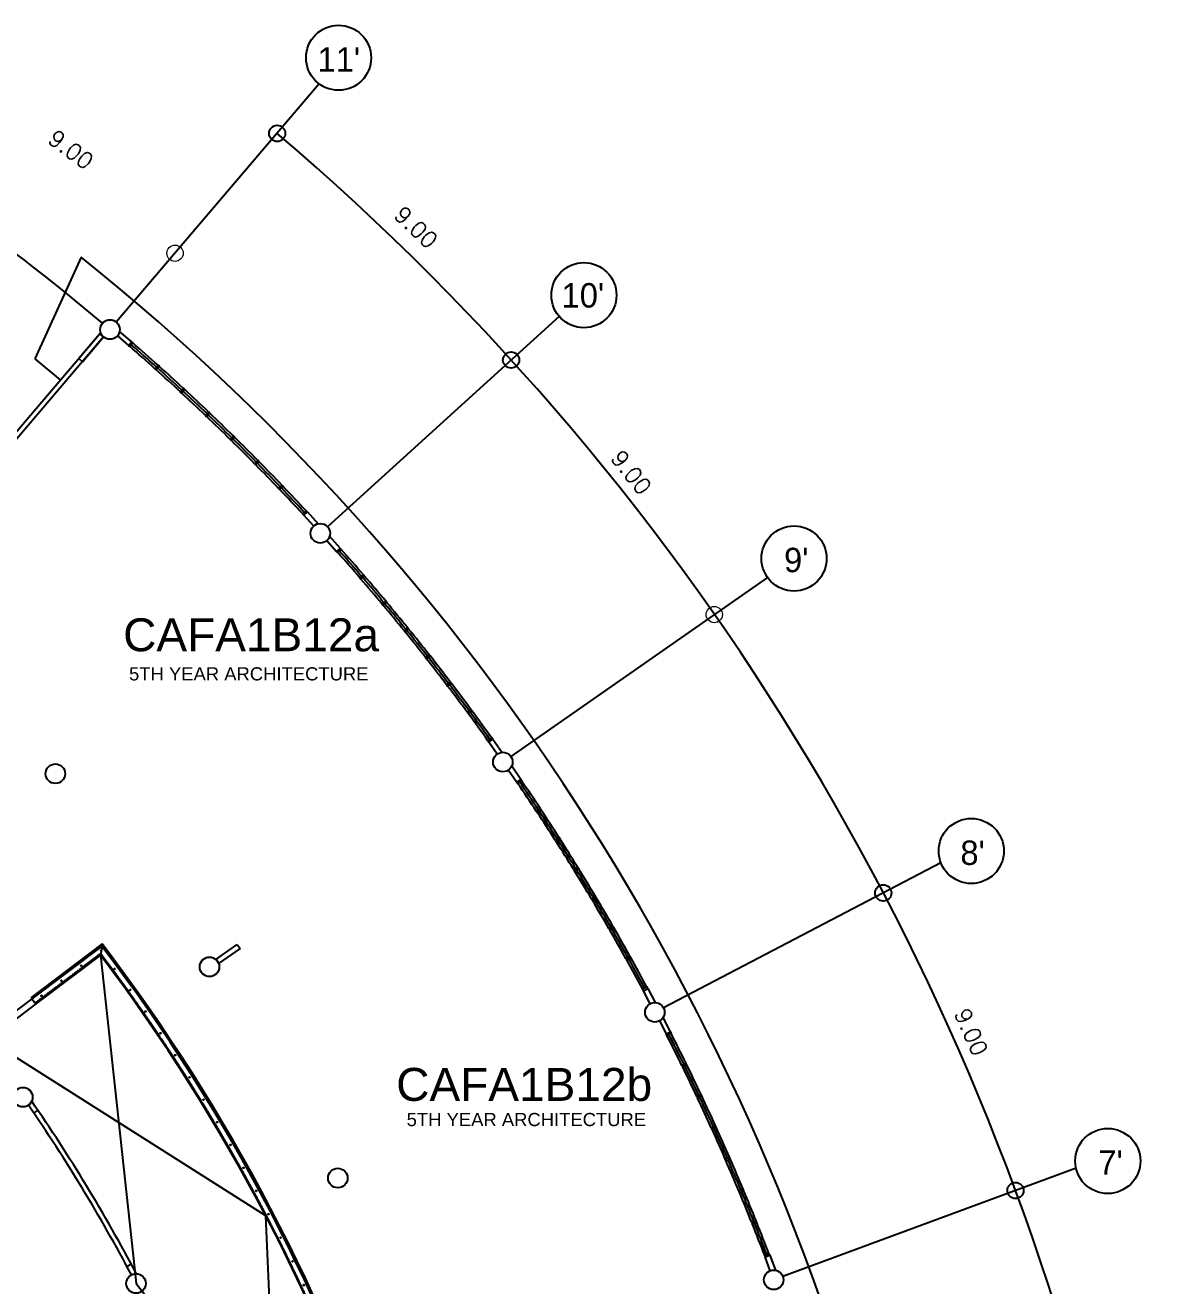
# Model space of a CAD drawing. Header units: millimetres. Extents: x -616979 to 2364082, y 43054 to 1637649.
# Drawn here: x 157810 to 193088, y 110192 to 148922 of the extents above; entities that cross this region are included whole.
import ezdxf

# ---------------------------------------------------------------- set-up
doc = ezdxf.new("R2010")
doc.units = ezdxf.units.MM
doc.linetypes.add('HIDDEN', pattern=[0.375, 0.25, -0.125])
for name, color, linetype in [('a-column', 7, 'Continuous'), ('a-line', 7, 'Continuous'), ('a-railing', 254, 'Continuous'), ('A-TEXT', 7, 'Continuous'), ('a-wall', 5, 'Continuous'), ('a-windows', 7, 'Continuous'), ('a_text', 255, 'Continuous'), ('dimension', 1, 'Continuous')]:
    doc.layers.add(name, color=color, linetype=linetype)
doc.styles.add('500scale@80cl', font='romans.shx', dxfattribs={"height": 1})
doc.styles.add('arial', font='arial.ttf')
doc.styles.add('Century Gothic', font='GOTHIC.TTF')
doc.styles.add('style1', font='arial.ttf')

msp = doc.modelspace()

# ---------------------------------------------------------------- linework, layer by layer
for p, q in [((166843.913, 147115.953), (160608.691, 139799.812)), ((174211.461, 139976.629), (167095.078, 133514.353)), ((180609.557, 131956.96), (172727.96, 126453.839)), ((185936.408, 123188.893), (177415.56, 118733.308)), ((190085.428, 113806.847), (181081.504, 110478.548))]:
    msp.add_line(p, q)
for centre, radius in [((167435.656, 147922.08), 1000), ((165549.585, 145597.245), 250), ((174970.245, 140627.971), 1000), ((172734.219, 138635.169), 250), ((181423.648, 132537.697), 1000), ((186868.701, 123550.598), 1000), ((184165.68, 122262.973), 250), ((191061.075, 114026.19), 1000), ((188226.256, 113119.604), 250)]:
    msp.add_circle(centre, radius)
for radius, start, end in [(70460.798, 49.80446887, 59.85829423), (78378.059, 336.37627845, 49.56052121)]:
    msp.add_arc((114710.091, 85944.366), radius, start, end)
at = {"layer": 'a-column'}
for centre in [(160414.098, 139571.484), (166872.985, 133312.674), (172481.985, 126282.094), (158736.602, 125924.152), (163470.709, 119990.204), (177149.711, 118594.294), (157737.962, 115987.462), (167410.363, 113501.55), (161214.433, 110261.673), (180800.113, 110374.532)]:
    msp.add_circle(centre, 300, dxfattribs=at)
at = {"layer": 'a-line', "color": 1}
for p, q in [((159527.476, 141796.925), (158102.456, 138670.573)), ((158102.456, 138670.573), (158889.147, 138013.424))]:
    msp.add_line(p, q, dxfattribs=at)
at = {"layer": 'a-line'}
for points in [[(160122.837, 120347.89), (161214.433, 110261.673), (170229.913, 98729.879), (167335.288, 85361.33)], [(171672.573, 84850.942), (165850.002, 97721.241), (165197.328, 112344.345), (156684.447, 117733.742)]]:
    msp.add_lwpolyline(points, dxfattribs=at)
at = {"layer": 'a-line', "color": 1}
msp.add_arc((114710.091, 85944.366), 71610.798, 334.68116398, 51.25563567, dxfattribs=at)
at = {"layer": 'a-railing'}
for p, q in [((160105.341, 139440.454), (159456.696, 138679.362)), ((160219.504, 139343.157), (160105.341, 139440.454)), ((159570.86, 138582.065), (160219.504, 139343.157)), ((159456.696, 138679.362), (159570.86, 138582.065)), ((160171.01, 120697.407), (157978.757, 119043.422)), ((160161.444, 120627.556), (158010.79, 119004.955)), ((160171.01, 120697.407), (160130.118, 120400.359))]:
    msp.add_line(p, q, dxfattribs=at)
at = {"layer": 'a-railing', "linetype": 'HIDDEN'}
msp.add_line((160130.118, 120400.359), (158114.896, 118879.939), dxfattribs=at)
at = {"layer": 'a-railing', "color": 5}
msp.add_line((158010.79, 119004.955), (158138.921, 118851.089), dxfattribs=at)
at = {"layer": 'a-railing'}
for centre in [(160142.149, 120487.72), (159530.916, 120026.564), (160558.957, 119932.688), (158919.619, 119565.36), (161036.698, 119278.583), (158308.321, 119104.155), (161505.107, 118617.765), (161964.089, 117950.368), (162413.554, 117276.525), (162853.41, 116596.371), (163283.569, 115910.043), (163703.945, 115217.68), (164114.452, 114519.42), (164515.008, 113815.405), (164905.533, 113105.776), (165285.948, 112390.676), (165656.171, 111670.256), (166016.138, 110944.648), (166365.77, 110214.005)]:
    msp.add_circle(centre, 12.5, dxfattribs=at)
for centre, radius, start, end in [((114428.838, 85860.172), 57447.735, 358.98028084, 37.24325319), ((114429.266, 85860.167), 57497.307, 358.97780862, 37.29315803)]:
    msp.add_arc(centre, radius, start, end, dxfattribs=at)
at = {"layer": 'a-railing', "linetype": 'HIDDEN'}
msp.add_arc((114427.433, 85860.187), 57286.638, 358.9883451, 37.0804588, dxfattribs=at)
at = {"layer": 'a-wall'}
for p, q in [((160131.411, 139471.044), (153339.533, 131501.746)), ((161080.823, 139195.094), (160709.031, 139516.582)), ((160219.504, 139343.157), (153479.768, 131435.039)), ((160642.011, 139376.405), (160982.425, 139082.097)), ((166670.833, 133534.337), (166365.892, 133865.262)), ((166475.807, 133967.229), (166808.832, 133605.734)), ((167074.191, 133090.152), (167374.654, 132755.156)), ((167486.332, 132854.421), (167158.522, 133220.649)), ((172309.716, 126527.703), (172049.272, 126894.675)), ((172171.422, 126981.912), (172455.686, 126580.939)), ((172653.206, 126035.754), (172908.292, 125665.037)), ((173031.962, 125749.443), (172753.473, 126154.446)), ((163665.937, 120217.99), (164321.869, 120675.978)), ((164407.742, 120552.99), (163751.81, 120095.002)), ((164321.869, 120675.978), (164407.742, 120552.99)), ((176930.823, 119327.973), (177161.694, 118894.055)), ((177010.133, 118859.846), (176798.646, 119257.056)), ((177288.158, 118328.151), (177494.035, 117928.007)), ((177627.357, 117995.925), (177402.728, 118433.103)), ((180695.498, 110655.7), (180536.102, 111076.524)), ((180676.467, 111130.115), (180850.183, 110670.324))]:
    msp.add_line(p, q, dxfattribs=at)
at = {"layer": 'a-wall', "color": 5}
for p, q in [((160122.837, 120347.89), (158138.921, 118851.089)), ((158010.79, 119004.955), (156554.315, 117906.091)), ((158138.921, 118851.089), (156674.771, 117746.434))]:
    msp.add_line(p, q, dxfattribs=at)
msp.add_arc((114710.091, 85944.366), 56972.976, 358.9003126, 37.1466291, dxfattribs=at)
at = {"layer": 'a-wall', "color": 7}
for radius, start, end in [(52628.427, 27.8885013, 34.6404198), (52478.427, 27.9327879, 34.5961332)]:
    msp.add_arc((114710.091, 85944.366), radius, start, end, dxfattribs=at)
at = {"layer": 'a-windows', "linetype": 'ByBlock'}
for p, q in [((162694.317, 137745.899), (162675.974, 137762.885)), ((163448.014, 137037.412), (163344.481, 136928.875)), ((163344.481, 136928.875), (163380.645, 136894.348)), ((163380.645, 136894.348), (163484.26, 137002.815)), ((163466.102, 137020.154), (163448.014, 137037.412)), ((163484.26, 137002.815), (163466.099, 137020.151)), ((164209.085, 136300.44), (164103.935, 136193.468)), ((164103.935, 136193.468), (164139.578, 136158.404)), ((164139.578, 136158.404), (164244.807, 136265.303)), ((164226.912, 136282.912), (164209.085, 136300.44)), ((164244.807, 136265.303), (164226.909, 136282.909)), ((164959.014, 135552.132), (164852.27, 135446.75)), ((164852.27, 135446.75), (164887.383, 135411.154)), ((164887.383, 135411.154), (164994.204, 135516.463)), ((164976.575, 135534.339), (164959.014, 135552.132)), ((164994.204, 135516.463), (164976.575, 135534.339)), ((165697.628, 134792.654), (165589.317, 134688.888)), ((165714.923, 134774.602), (165697.628, 134792.654)), ((165589.317, 134688.888), (165623.89, 134652.767)), ((165623.89, 134652.767), (165732.282, 134756.463)), ((165732.282, 134756.463), (165714.92, 134774.599)), ((166441.784, 134003.869), (166331.894, 133901.779)), ((166331.894, 133901.779), (166365.892, 133865.262)), ((166365.892, 133865.262), (166475.807, 133967.229)), ((166475.807, 133967.229), (166441.784, 134003.869)), ((167374.654, 132755.156), (167486.332, 132854.421)), ((167486.332, 132854.421), (167519.529, 132817.032)), ((167407.352, 132717.465), (167374.205, 132754.757)), ((167519.529, 132817.032), (167407.352, 132717.465)), ((168200.512, 132038.395), (168086.882, 131940.477)), ((168086.882, 131940.477), (168119.508, 131902.588)), ((168119.508, 131902.588), (168233.208, 132000.426)), ((168216.829, 132019.454), (168200.512, 132038.395)), ((168233.208, 132000.426), (168216.826, 132019.451)), ((168886.048, 131230.683), (168770.961, 131134.48)), ((168770.961, 131134.48), (168803.015, 131096.107)), ((168803.015, 131096.107), (168918.17, 131192.227)), ((168902.078, 131211.499), (168886.048, 131230.683)), ((168918.17, 131192.227), (168902.075, 131211.496)), ((169559.383, 130412.773), (169442.87, 130318.311)), ((169442.87, 130318.311), (169474.345, 130279.461)), ((169474.345, 130279.461), (169590.929, 130373.843)), ((169575.128, 130393.354), (169559.383, 130412.773)), ((169590.929, 130373.843), (169575.125, 130393.351)), ((170220.379, 129584.859), (170102.458, 129492.153)), ((170102.458, 129492.153), (170133.346, 129452.834)), ((170133.346, 129452.834), (170251.334, 129545.457)), ((170235.827, 129565.203), (170220.379, 129584.859)), ((170251.334, 129545.457), (170235.827, 129565.203)), ((170868.871, 128747.114), (170749.577, 128656.192)), ((170749.577, 128656.192), (170779.867, 128616.411)), ((170779.867, 128616.411), (170899.236, 128707.256)), ((170884.027, 128727.232), (170868.871, 128747.114)), ((170899.236, 128707.256), (170884.024, 128727.23)), ((171504.73, 127899.741), (171384.081, 127810.616)), ((171413.777, 127770.389), (171534.489, 127859.429)), ((171519.582, 127879.631), (171504.73, 127899.741)), ((171534.489, 127859.429), (171519.579, 127879.629)), ((172142.344, 127022.587), (172020.345, 126935.327)), ((172020.345, 126935.327), (172049.356, 126894.735)), ((172049.272, 126894.675), (172171.422, 126981.912)), ((172171.422, 126981.912), (172142.344, 127022.587)), ((172908.292, 125665.037), (173031.962, 125749.443)), ((172908.292, 125665.037), (172936.319, 125623.631)), ((172936.319, 125623.631), (173060.193, 125708.047)), ((173060.193, 125708.047), (173031.947, 125749.433)), ((173636.423, 124849.013), (173511.249, 124766.369)), ((173511.249, 124766.369), (173538.779, 124724.631)), ((173538.779, 124724.631), (173664.019, 124807.19)), ((173650.198, 124828.149), (173636.423, 124849.013)), ((173664.019, 124807.19), (173650.198, 124828.149)), ((174213.473, 123960.566), (174087.074, 123879.81)), ((174226.934, 123939.499), (174213.473, 123960.566)), ((174240.44, 123918.335), (174226.931, 123939.497)), ((174087.074, 123879.81), (174113.976, 123837.664)), ((174113.976, 123837.664), (174240.44, 123918.335)), ((174777.134, 123063.565), (174649.534, 122984.712)), ((174649.534, 122984.712), (174675.804, 122942.17)), ((174675.804, 122942.17), (174803.461, 123020.932)), ((174790.274, 123042.296), (174777.134, 123063.565)), ((174803.461, 123020.932), (174790.274, 123042.296)), ((175327.271, 122158.206), (175198.501, 122081.277)), ((175198.501, 122081.277), (175224.129, 122038.344)), ((175224.129, 122038.344), (175352.954, 122115.182)), ((175340.089, 122136.742), (175327.271, 122158.206)), ((175352.954, 122115.182), (175340.085, 122136.74)), ((175863.761, 121244.695), (175733.852, 121169.706)), ((175876.257, 121223.042), (175863.761, 121244.695)), ((175733.852, 121169.706), (175758.823, 121126.388)), ((175758.823, 121126.388), (175888.797, 121201.291)), ((175888.797, 121201.291), (175876.253, 121223.039)), ((176386.484, 120323.237), (176255.467, 120250.207)), ((176255.467, 120250.207), (176279.794, 120206.524)), ((176279.794, 120206.524), (176410.868, 120279.464)), ((176398.656, 120301.4), (176386.484, 120323.237)), ((176410.868, 120279.464), (176398.652, 120301.398)), ((176907.161, 119372.02), (176775.042, 119301.013)), ((176775.042, 119301.013), (176798.647, 119257.056)), ((176797.676, 119256.535), (176930.823, 119327.973)), ((176930.823, 119327.973), (176907.161, 119372.02)), ((177516.333, 117883.371), (177493.685, 117927.829)), ((177494.035, 117928.007), (177627.357, 117995.925)), ((177650.029, 117951.361), (177516.333, 117883.371)), ((177627.357, 117995.925), (177650.029, 117951.361)), ((178112.155, 117025.913), (177977.472, 116959.888)), ((177999.462, 116914.983), (178134.198, 116980.916)), ((178123.159, 117003.465), (178112.155, 117025.913)), ((178134.198, 116980.916), (178123.155, 117003.463)), ((177977.472, 116959.888), (177999.462, 116914.983)), ((178571.339, 116071.184), (178435.681, 116007.187)), ((178435.681, 116007.187), (178456.989, 115961.955)), ((178456.989, 115961.955), (178592.705, 116025.862)), ((178582.005, 116048.574), (178571.339, 116071.184)), ((178592.705, 116025.862), (178582.001, 116048.572)), ((179016.141, 115109.671), (178879.545, 115047.719)), ((178879.545, 115047.719), (178900.177, 115002.175)), ((178900.177, 115002.175), (179036.832, 115064.036)), ((179026.474, 115086.906), (179016.141, 115109.671)), ((179036.832, 115064.036), (179026.47, 115086.904)), ((179446.483, 114141.599), (179308.964, 114081.7)), ((179308.964, 114081.7), (179328.909, 114035.85)), ((179328.909, 114035.85), (179466.478, 114095.655)), ((179456.465, 114118.678), (179446.483, 114141.599)), ((179466.478, 114095.655), (179456.461, 114118.677)), ((179862.243, 113167.176), (179723.842, 113109.347)), ((179723.842, 113109.347), (179743.095, 113063.203)), ((179743.095, 113063.203), (179881.547, 113120.937)), ((179871.88, 113144.108), (179862.243, 113167.176)), ((179881.547, 113120.937), (179871.876, 113144.106)), ((180263.336, 112186.624), (180124.085, 112130.879)), ((180124.085, 112130.879), (180142.643, 112084.451)), ((180142.643, 112084.451), (180281.946, 112140.102)), ((180272.628, 112163.415), (180263.336, 112186.624)), ((180281.946, 112140.102), (180272.624, 112163.414)), ((180658.608, 111176.817), (180518.521, 111123.218)), ((180676.467, 111130.115), (180658.608, 111176.817)), ((180518.521, 111123.218), (180536.334, 111076.613)), ((180536.102, 111076.524), (180676.467, 111130.115))]:
    msp.add_line(p, q, dxfattribs=at)
at = {"layer": 'a-windows', "color": 2}
for p, q in [((171384.081, 127810.616), (171413.777, 127770.389)), ((158196.121, 115587.57), (158072.155, 115503.065)), ((161070.316, 110852.288), (160938.818, 110781.638))]:
    msp.add_line(p, q, dxfattribs=at)
at = {"layer": 'a-windows', "linetype": 'ByBlock'}
msp.add_lwpolyline([(160982.425, 139082.097), (161080.823, 139195.094), (161118.513, 139162.238), (161019.932, 139049.193)], close=True, dxfattribs=at)
for points in [[(161830.089, 138331.672), (161930.4, 138443.196), (161911.731, 138459.983), (161893.133, 138476.69), (161792.903, 138365.096), (161830.089, 138331.672)], [(162675.974, 137762.885), (162574.079, 137652.806), (162610.761, 137618.829), (162712.733, 137728.834), (162694.317, 137745.899)]]:
    msp.add_lwpolyline(points, dxfattribs=at)
for radius, start, end in [(70465.798, 48.07071741, 48.91008062), (70535.798, 48.07071741, 48.91008062), (70605.798, 48.07071741, 48.91008062), (70465.798, 47.21106844, 48.0300595), (70535.798, 47.21106844, 48.0300595), (70605.798, 47.21106844, 48.0300595), (70465.798, 46.35141946, 47.17041052), (70535.798, 46.35141946, 47.17041052), (70605.798, 46.35141946, 47.17041052), (70465.798, 45.49177048, 46.31076155), (70535.798, 45.49177048, 46.31076155), (70605.798, 45.49177048, 46.31076155), (70465.798, 44.63212151, 45.45111257), (70535.798, 44.63212151, 45.45111257), (70605.798, 44.63212151, 45.45111257), (70465.798, 43.77247253, 44.59146359), (70535.798, 43.77247253, 44.59146359), (70605.798, 43.77247253, 44.59146359), (70465.798, 42.89253778, 43.73181462), (70535.798, 42.89253778, 43.73181462), (70605.798, 42.89253778, 43.73181462), (70465.798, 40.75229437, 41.59165771), (70535.798, 40.75229437, 41.59165771), (70605.798, 40.75229437, 41.59165771), (70465.798, 39.89264527, 40.71163646), (70535.798, 39.89264527, 40.71163646), (70605.798, 39.89264527, 40.71163646), (70465.798, 39.03299616, 39.85198735), (70535.798, 39.03299616, 39.85198735), (70605.798, 39.03299616, 39.85198735), (70465.798, 38.17334705, 38.99233824), (70535.798, 38.17334705, 38.99233824), (70605.798, 38.17334705, 38.99233824), (70465.798, 37.31369794, 38.13268914), (70535.798, 37.31369794, 38.13268914), (70605.798, 37.31369794, 38.13268914), (70465.798, 36.45404883, 37.27304003), (70535.798, 36.45404883, 37.27304003), (70605.798, 36.45404883, 37.27304003), (70535.798, 35.57411395, 36.41339092), (70605.798, 35.57411395, 36.41339092), (70465.798, 35.57411395, 36.41339092), (70465.798, 33.43379569, 34.27314637), (70535.798, 33.43379569, 34.27314637), (70605.798, 33.43379569, 34.27314637), (70465.798, 32.57415923, 33.39313777), (70535.798, 32.57415923, 33.39313777), (70605.798, 32.57415923, 33.39313777), (70465.798, 31.71452278, 32.53350132), (70535.798, 31.71452278, 32.53350132), (70605.798, 31.71452278, 32.53350132), (70465.798, 30.85488632, 31.67386486), (70535.798, 30.85488632, 31.67386486), (70605.798, 30.85488632, 31.67386486), (70465.798, 29.99524987, 30.81422841), (70535.798, 29.99524987, 30.81422841), (70605.798, 29.99524987, 30.81422841), (70465.798, 29.13561341, 29.95459195), (70535.798, 29.13561341, 29.95459195), (70605.798, 29.13561341, 29.95459195), (70465.798, 28.25569118, 29.0949555), (70535.798, 28.25569118, 29.0949555), (70605.798, 28.25569118, 29.0949555), (70465.798, 26.11544525, 26.95480844), (70535.798, 26.11544525, 26.95480844), (70605.798, 26.11544525, 26.95480844), (70605.798, 25.25579629, 26.07478734), (70465.798, 25.25579629, 26.07478734), (70535.798, 25.25579629, 26.07478734), (70465.798, 24.39614734, 25.21513838), (70535.798, 24.39614734, 25.21513838), (70605.798, 24.39614734, 25.21513838), (70535.798, 23.53649838, 24.35548942), (70605.798, 23.53649838, 24.35548942), (70465.798, 23.53649838, 24.35548942), (70465.798, 22.67684942, 23.49584046), (70535.798, 22.67684942, 23.49584046), (70605.798, 22.67684942, 23.49584046), (70535.798, 21.81720046, 22.6361915), (70605.798, 21.81720046, 22.6361915), (70465.798, 21.81720046, 22.6361915), (70465.798, 20.93726573, 21.77654255), (70535.798, 20.93726573, 21.77654255), (70605.798, 20.93726573, 21.77654255)]:
    msp.add_arc((114710.091, 85944.366), radius, start, end, dxfattribs=at)
at = {"layer": 'dimension', "color": 8, "lineweight": 0}
for centre in [(162412.897, 141916.789), (178973.469, 130814.605)]:
    msp.add_circle(centre, 250, dxfattribs=at)

# ---------------------------------------------------------------- texts
at = {"char_height": 500, "attachment_point": 5, "style": '500scale@80cl'}
for insert, rotation in [((159214.372, 145099.084), 323.3184243), ((169813.195, 142710.098), 316.5242419), ((176425.019, 135180.57), 308.6815757), ((186863.754, 117987.853), 294.0447272)]:
    msp.add_mtext('9.00', dxfattribs=dict(at, insert=insert, rotation=rotation))
at = {"layer": 'A-TEXT', "color": 5, "style": 'style1'}
for s, p in [('CAFA1B12a', (160817.831, 129686.898)), ('CAFA1B12b', (169205.609, 115872.487))]:
    msp.add_text(s, height=1012.5, dxfattribs=at).set_placement(p)
at = {"layer": 'A-TEXT', "linetype": 'Continuous', "style": 'arial'}
for p in [(160999.886, 128790.675), (169526.239, 115097.496)]:
    msp.add_text('5TH YEAR ARCHITECTURE', height=405, dxfattribs=at).set_placement(p)
at = {"layer": 'a_text', "lineweight": 9, "style": 'Century Gothic'}
for s, p in [("11'", (166788.707, 147494.766)), ("10'", (174284.972, 140247.751)), ("9'", (181117.538, 132116.483)), ("8'", (186534.001, 123122.441)), ("7'", (190772.353, 113606.473))]:
    msp.add_text(s, height=750, dxfattribs=at).set_placement(p)

doc.saveas('drawing.dxf')
